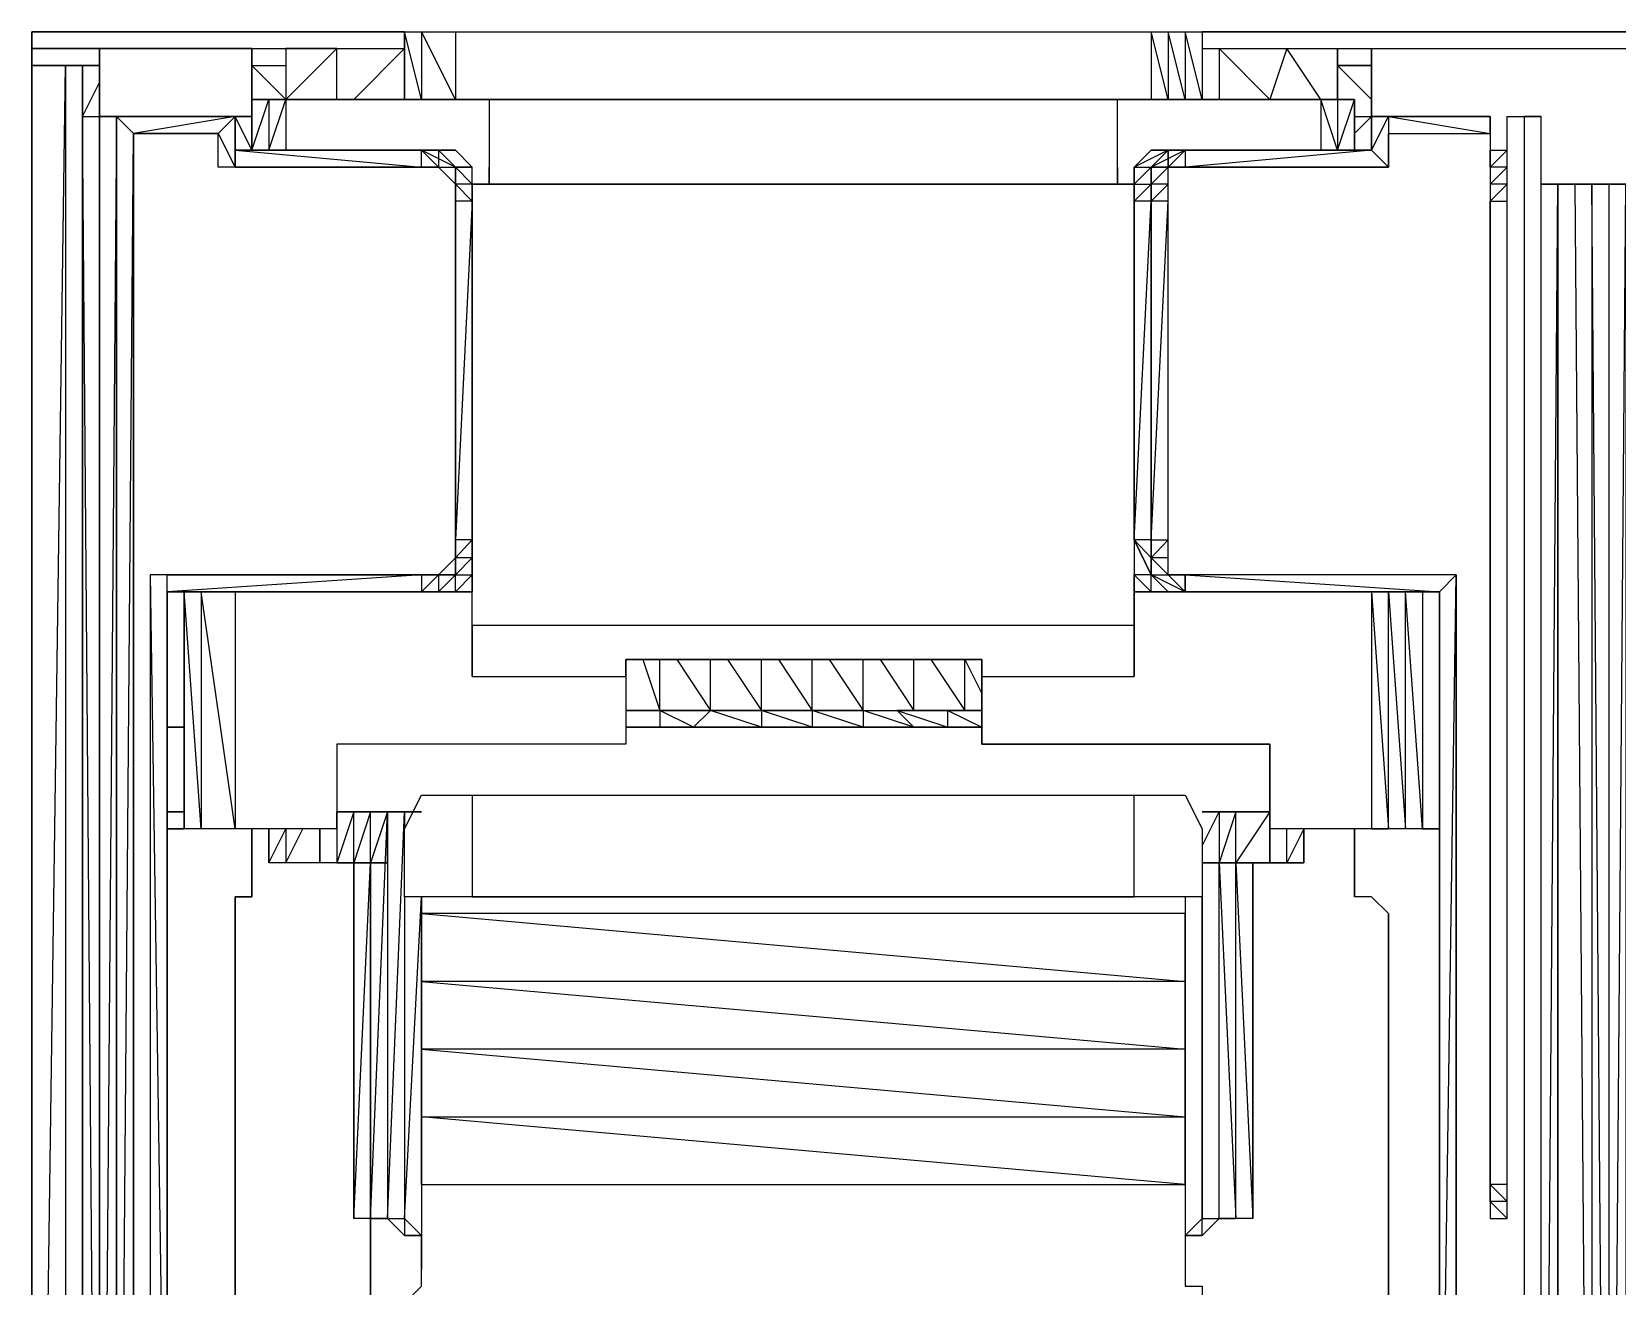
# Model space of a CAD drawing. Extents: x 0 to 105, y 0 to 125.
# Drawn here: x 0 to 35.71, y 96.67 to 124.94 of the extents above; entities that cross this region are included whole.
import ezdxf

# ---------------------------------------------------------------- set-up
doc = ezdxf.new("R2010")
doc.units = 0

# ---------------------------------------------------------------- blocks, each defined once
blk = doc.blocks.new('cvs-03')
at = {"extrusion": (0, -2e-16, -1), "flags": 128}
for points in [[(24324.496, 27537.051), (24324.877, 27537.051), (24325.259, 27537.051), (24325.259, 27482.787), (24326.022, 27482.787), (24325.259, 27537.051), (24326.022, 27537.051), (24326.022, 27482.787), (24326.022, 27537.051), (24326.022, 27537.433), (24326.022, 27537.814), (24317.626, 27537.814), (24326.022, 27537.814), (24326.022, 27537.433), (24324.496, 27537.433), (24326.022, 27537.433), (24326.022, 27537.051), (24325.259, 27537.051), (24324.877, 27537.051)], [(24317.626, 27537.814), (24317.626, 27536.288), (24317.626, 27537.814)], [(24317.626, 27537.814), (24317.244, 27537.814), (24317.244, 27536.288), (24317.626, 27537.814)], [(24316.481, 27537.814), (24316.481, 27536.288), (24317.244, 27537.814)], [(24300.81, 27537.814), (24300.428, 27537.814), (24300.428, 27536.288), (24300.81, 27537.814)], [(24300.428, 27537.814), (24300.046, 27537.814), (24300.046, 27536.288), (24300.428, 27537.814)], [(24299.665, 27537.814), (24299.665, 27536.288), (24300.046, 27537.814)], [(24282.49, 27537.814), (24299.665, 27537.814)], [(24321.061, 27537.433), (24324.496, 27537.433)], [(24324.496, 27535.906), (24324.496, 27537.433)], [(24321.061, 27536.288), (24321.061, 27537.433)], [(24320.297, 27536.288), (24319.152, 27537.433), (24320.297, 27537.433)], [(24298.138, 27536.288), (24299.283, 27537.433), (24297.756, 27537.433)], [(24324.877, 27535.906), (24324.877, 27537.051), (24324.877, 27535.906)], [(24320.297, 27536.288), (24321.061, 27537.051), (24320.297, 27537.051)], [(24321.061, 27535.143), (24321.061, 27536.288)], [(24320.679, 27536.288), (24320.679, 27535.143), (24321.061, 27535.143)], [(24320.297, 27536.288), (24320.297, 27535.143), (24321.061, 27535.143), (24320.679, 27535.143), (24320.297, 27535.143), (24317.244, 27535.143), (24320.297, 27535.143), (24320.679, 27535.143)], [(24296.993, 27536.288), (24296.611, 27536.288), (24296.611, 27535.143), (24296.993, 27536.288)], [(24296.23, 27535.143), (24296.23, 27536.288)], [(24324.877, 27535.906), (24324.496, 27535.906), (24324.496, 27488.535), (24324.877, 27535.906)], [(24324.877, 27488.535), (24324.877, 27535.906)], [(24321.442, 27535.906), (24324.114, 27535.906), (24324.496, 27535.906)], [(24321.061, 27535.906), (24324.496, 27535.906)], [(24324.496, 27524.052), (24324.496, 27512.22), (24324.496, 27500.366), (24324.496, 27488.535), (24324.496, 27535.906)], [(24324.496, 27488.535), (24324.496, 27535.906), (24324.496, 27500.366)], [(24324.496, 27500.366), (24324.496, 27535.906), (24324.496, 27512.22)], [(24324.496, 27535.906), (24324.496, 27524.052), (24324.496, 27512.22)], [(24324.496, 27535.906), (24324.496, 27488.535)], [(24324.496, 27488.535), (24324.496, 27535.906)], [(24321.442, 27535.906), (24324.114, 27535.906)], [(24321.442, 27535.906), (24324.114, 27535.906)], [(24321.442, 27535.906), (24323.732, 27535.524), (24324.114, 27535.906), (24324.114, 27488.535), (24323.732, 27535.524), (24321.824, 27535.524)], [(24321.442, 27534.761), (24321.442, 27535.143), (24321.442, 27535.906)], [(24321.442, 27535.143), (24321.442, 27535.906)], [(24321.442, 27535.143), (24321.442, 27535.906)], [(24321.442, 27535.143), (24321.061, 27535.143), (24321.442, 27535.906)], [(24321.061, 27535.143), (24321.061, 27535.906)], [(24295.848, 27535.143), (24295.848, 27535.906)], [(24295.848, 27535.906), (24295.848, 27535.143)], [(24295.848, 27535.906), (24293.176, 27535.906), (24295.848, 27535.906), (24293.176, 27535.906)], [(24293.176, 27535.906), (24295.466, 27535.906), (24293.176, 27535.524), (24293.176, 27535.906)], [(24321.442, 27535.143), (24317.244, 27534.761), (24317.244, 27535.143)], [(24321.442, 27535.143), (24317.244, 27535.143)], [(24316.862, 27535.143), (24317.244, 27535.143)], [(24316.862, 27535.143), (24316.862, 27534.761), (24317.244, 27535.143), (24316.862, 27535.143), (24316.481, 27534.761), (24317.244, 27535.143)], [(24316.481, 27535.143), (24317.244, 27535.143), (24316.481, 27535.143)], [(24316.481, 27534.761), (24316.862, 27535.143)], [(24300.81, 27534.761), (24300.428, 27535.143), (24300.046, 27535.143), (24300.428, 27535.143), (24300.81, 27535.143), (24300.428, 27535.143), (24301.191, 27534.761), (24301.191, 27534.379), (24300.81, 27534.379)], [(24295.848, 27535.143), (24300.046, 27535.143), (24295.848, 27535.143), (24300.046, 27535.143)], [(24295.848, 27535.143), (24300.046, 27534.761), (24295.466, 27534.761), (24295.848, 27535.143)], [(24293.176, 27535.143), (24292.795, 27535.143), (24293.176, 27534.761)], [(24316.481, 27534.761), (24316.481, 27534.379), (24316.481, 27534.761)], [(24316.099, 27534.379), (24316.481, 27534.761)], [(24316.481, 27534.761), (24316.099, 27534.761)], [(24300.81, 27533.998), (24300.81, 27534.379), (24300.81, 27534.761), (24300.81, 27533.998)], [(24300.81, 27534.761), (24300.81, 27534.379), (24300.428, 27534.761)], [(24300.81, 27534.379), (24300.81, 27534.761), (24300.428, 27534.761)], [(24300.428, 27534.761), (24300.046, 27534.761)], [(24295.466, 27534.761), (24300.046, 27534.761)], [(24293.176, 27534.761), (24293.176, 27534.379), (24292.795, 27534.761)], [(24316.481, 27533.998), (24316.481, 27534.379)], [(24316.481, 27534.379), (24316.099, 27533.998), (24316.099, 27534.379)], [(24301.191, 27534.379), (24316.099, 27534.379)], [(24301.191, 27534.379), (24316.099, 27534.379)], [(24301.191, 27534.379), (24316.099, 27534.379), (24301.573, 27534.379)], [(24301.573, 27534.379), (24316.099, 27534.379), (24315.717, 27534.379)], [(24315.717, 27534.379), (24301.573, 27534.379)], [(24301.573, 27534.379), (24315.717, 27534.379)], [(24301.191, 27533.998), (24300.81, 27534.379), (24300.81, 27533.998), (24301.191, 27533.998)], [(24300.81, 27534.379), (24301.191, 27533.998)], [(24301.191, 27534.379), (24301.191, 27533.998)], [(24293.176, 27534.379), (24293.176, 27533.998), (24292.795, 27534.379)], [(24292.031, 27534.379), (24289.741, 27534.379)], [(24292.031, 27486.604), (24291.65, 27534.379), (24291.65, 27486.604)], [(24290.886, 27486.604), (24290.505, 27486.604), (24290.886, 27534.379)], [(24316.481, 27526.364), (24316.481, 27533.998)], [(24300.81, 27526.364), (24300.81, 27525.96), (24300.81, 27525.579), (24301.191, 27526.364), (24300.81, 27525.96), (24300.81, 27526.364), (24301.191, 27526.364), (24300.81, 27533.998)], [(24301.191, 27533.234), (24301.191, 27533.998)], [(24300.81, 27533.998), (24300.81, 27526.364), (24300.428, 27533.998)], [(24301.191, 27533.234), (24301.191, 27531.326), (24301.191, 27533.234)], [(24316.481, 27526.364), (24316.481, 27525.96), (24316.481, 27526.364)], [(24316.099, 27525.96), (24316.099, 27526.364)], [(24317.244, 27525.579), (24322.969, 27525.197), (24322.969, 27525.579)], [(24316.862, 27525.579), (24317.244, 27525.579), (24316.862, 27525.579)], [(24316.862, 27525.197), (24316.481, 27525.197), (24317.244, 27525.197), (24316.862, 27525.579), (24316.862, 27525.197), (24317.244, 27525.197)], [(24316.481, 27525.579), (24316.862, 27525.579), (24316.481, 27525.579)], [(24316.099, 27525.579), (24316.481, 27525.197), (24316.099, 27525.579)], [(24316.099, 27525.579), (24316.099, 27525.197), (24316.481, 27525.197), (24316.099, 27525.197)], [(24301.191, 27525.197), (24300.81, 27525.197), (24301.191, 27525.579), (24300.81, 27525.197), (24300.428, 27525.197)], [(24301.191, 27525.197), (24301.191, 27525.579)], [(24300.81, 27525.579), (24300.428, 27525.197)], [(24293.94, 27525.579), (24300.046, 27525.579), (24294.321, 27525.197), (24293.94, 27525.579)], [(24300.046, 27525.197), (24300.046, 27525.579)], [(24293.94, 27525.579), (24293.94, 27499.603), (24293.94, 27525.579)], [(24317.244, 27525.197), (24322.969, 27525.197)], [(24322.969, 27525.197), (24322.206, 27525.197)], [(24322.969, 27499.985), (24322.969, 27525.197)], [(24322.969, 27499.985), (24322.969, 27525.197)], [(24322.969, 27499.985), (24322.587, 27499.985), (24322.587, 27499.603), (24322.969, 27499.985), (24322.969, 27525.197)], [(24322.969, 27525.197), (24322.969, 27522.144)], [(24322.587, 27525.197), (24322.587, 27519.854), (24322.587, 27525.197)], [(24316.481, 27525.197), (24317.244, 27525.197), (24316.481, 27525.197), (24316.862, 27525.197)], [(24300.428, 27525.197), (24300.046, 27525.197)], [(24300.046, 27525.197), (24294.321, 27525.197)], [(24295.466, 27519.854), (24295.466, 27525.197), (24295.848, 27525.197)], [(24295.085, 27525.197), (24294.321, 27525.197)], [(24294.321, 27525.197), (24294.321, 27499.985), (24294.321, 27525.197)], [(24294.321, 27525.197), (24294.321, 27499.985), (24294.321, 27525.197)], [(24294.321, 27499.985), (24294.321, 27525.197), (24294.321, 27499.985)], [(24310.733, 27522.525), (24309.588, 27522.525), (24309.588, 27522.144)], [(24309.588, 27522.525), (24308.443, 27522.525), (24308.443, 27522.144)], [(24308.443, 27522.525), (24307.298, 27522.525), (24307.298, 27522.144)], [(24307.298, 27522.525), (24306.535, 27522.525), (24306.153, 27522.144)], [(24306.535, 27522.525), (24305.39, 27522.144), (24305.39, 27522.525), (24306.153, 27522.525), (24305.008, 27522.525), (24305.39, 27522.525)], [(24322.969, 27522.144), (24322.587, 27522.144), (24322.969, 27522.144)], [(24312.26, 27522.144), (24312.641, 27522.144), (24311.878, 27522.144)], [(24309.97, 27522.144), (24311.115, 27522.144), (24309.588, 27522.144)], [(24308.825, 27522.144), (24309.588, 27522.144), (24308.443, 27522.144)], [(24308.443, 27522.144), (24307.298, 27522.144), (24307.68, 27522.144)], [(24307.298, 27522.144), (24306.153, 27522.144), (24306.535, 27522.144)], [(24306.153, 27522.144), (24305.39, 27522.144), (24305.771, 27522.144)], [(24316.099, 27518.327), (24317.626, 27518.327), (24317.626, 27519.854), (24317.244, 27520.617), (24316.099, 27520.617)], [(24316.099, 27518.327), (24301.191, 27518.327), (24301.191, 27520.617), (24300.046, 27520.617), (24299.665, 27519.854), (24299.665, 27518.327), (24301.191, 27518.327)], [(24322.969, 27520.235), (24322.969, 27519.854)], [(24322.969, 27520.235), (24322.587, 27520.235)], [(24319.152, 27519.09), (24318.771, 27519.09), (24318.771, 27520.235)], [(24319.152, 27520.235), (24317.244, 27520.235)], [(24318.771, 27519.09), (24318.389, 27519.09), (24318.389, 27520.235)], [(24318.389, 27519.09), (24318.007, 27519.09), (24318.007, 27520.235)], [(24317.626, 27520.235), (24317.626, 27519.854)], [(24299.665, 27520.235), (24298.138, 27520.235)], [(24299.283, 27519.09), (24298.901, 27519.09), (24298.901, 27520.235)], [(24298.901, 27519.09), (24298.138, 27519.09), (24298.138, 27520.235)], [(24321.442, 27503.801), (24321.442, 27517.564), (24321.442, 27517.945), (24321.442, 27518.327), (24321.061, 27518.327), (24321.061, 27519.854), (24321.061, 27518.327), (24321.442, 27518.327), (24321.442, 27517.945), (24321.442, 27517.564)], [(24320.679, 27519.09), (24320.679, 27519.854), (24320.679, 27519.09)], [(24320.679, 27519.854), (24320.679, 27519.09), (24320.297, 27519.854), (24320.297, 27519.09), (24320.679, 27519.09)], [(24297.756, 27519.09), (24297.375, 27519.09), (24297.375, 27519.854)], [(24297.375, 27519.09), (24297.375, 27519.854)], [(24296.23, 27519.854), (24296.23, 27518.327)], [(24318.771, 27511.075), (24318.389, 27519.09), (24318.389, 27511.075)], [(24318.771, 27519.09), (24318.771, 27511.075)], [(24318.389, 27511.075), (24318.389, 27519.09), (24318.389, 27511.075)], [(24318.389, 27511.075), (24318.389, 27519.09), (24318.389, 27511.075)], [(24299.665, 27519.09), (24299.283, 27519.09)], [(24298.52, 27511.075), (24298.52, 27519.09)], [(24298.52, 27511.075), (24298.52, 27519.09), (24298.52, 27511.075)], [(24321.442, 27517.945), (24321.442, 27503.038)], [(24300.046, 27516.419), (24300.046, 27514.892), (24300.046, 27513.365), (24300.046, 27511.839), (24300.046, 27517.945)], [(24295.466, 27517.945), (24295.466, 27517.564)], [(24317.244, 27514.892), (24317.244, 27513.365), (24300.046, 27513.365), (24300.046, 27511.839), (24317.244, 27513.365), (24317.244, 27511.839), (24317.244, 27513.365)], [(24292.795, 27511.075), (24293.176, 27511.457), (24293.176, 27511.839), (24292.795, 27511.457), (24293.176, 27511.457), (24293.176, 27511.075)], [(24318.389, 27509.167), (24318.389, 27511.075), (24318.389, 27509.167)], [(24317.626, 27511.075), (24317.626, 27510.694), (24318.007, 27511.075), (24318.389, 27511.075)], [(24299.665, 27510.694), (24299.665, 27511.075), (24299.283, 27511.075), (24298.901, 27511.075), (24299.283, 27511.075)], [(24317.244, 27510.694), (24317.626, 27510.694), (24317.244, 27510.694)], [(24300.046, 27510.694), (24299.665, 27510.694)]]:
    blk.add_lwpolyline(points, close=True, dxfattribs=at)
for points in [[(24319.152, 27536.288), (24319.152, 27537.433), (24317.626, 27537.433), (24317.626, 27536.288), (24317.626, 27537.814), (24317.244, 27537.814), (24316.481, 27537.814), (24300.81, 27537.814), (24300.428, 27537.814), (24300.046, 27537.814), (24299.665, 27537.814), (24299.665, 27536.288)], [(24317.626, 27536.288), (24317.626, 27537.814)], [(24316.481, 27537.814), (24300.81, 27537.814), (24300.81, 27536.288)], [(24321.061, 27537.433), (24320.297, 27537.433), (24319.152, 27537.433), (24317.626, 27537.433)], [(24321.061, 27537.433), (24320.297, 27537.433), (24320.297, 27537.051)], [(24317.626, 27537.433), (24318.771, 27536.288)], [(24295.848, 27537.433), (24295.848, 27535.906), (24295.848, 27535.143), (24300.046, 27535.143), (24295.848, 27535.143), (24295.848, 27535.906), (24295.848, 27537.433), (24285.925, 27537.433)], [(24299.665, 27537.433), (24299.283, 27537.433), (24297.756, 27537.433), (24296.611, 27537.433), (24295.848, 27537.433)], [(24299.665, 27537.433), (24299.283, 27537.433), (24299.283, 27536.288)], [(24296.993, 27536.288), (24297.756, 27537.433), (24296.611, 27537.433), (24296.611, 27536.288), (24296.611, 27537.051), (24295.848, 27537.051), (24296.611, 27537.051), (24296.611, 27537.433), (24295.848, 27537.433), (24285.925, 27537.433), (24285.161, 27537.433), (24285.161, 27537.051)], [(24321.061, 27537.051), (24320.297, 27537.051)], [(24296.23, 27536.288), (24296.23, 27535.143), (24296.611, 27535.143), (24296.23, 27536.288), (24296.611, 27536.288), (24296.993, 27536.288), (24301.573, 27536.288), (24315.717, 27536.288), (24320.297, 27536.288), (24320.679, 27536.288), (24321.061, 27536.288), (24321.061, 27537.051)], [(24296.611, 27537.051), (24295.848, 27536.288)], [(24324.877, 27488.535), (24324.877, 27482.787), (24324.877, 27488.535), (24324.877, 27535.906), (24324.496, 27536.669)], [(24299.665, 27536.669), (24299.665, 27536.288)], [(24321.061, 27535.143), (24321.061, 27536.288), (24320.679, 27536.288), (24320.297, 27536.288), (24315.717, 27536.288), (24301.573, 27536.288)], [(24315.717, 27536.288), (24315.717, 27534.379), (24315.717, 27534.761)], [(24301.573, 27534.761), (24301.573, 27534.379), (24301.573, 27536.288), (24296.993, 27536.288), (24296.993, 27535.143), (24296.611, 27535.143)], [(24296.611, 27536.288), (24296.23, 27536.288), (24296.23, 27535.143), (24296.611, 27535.143), (24296.993, 27535.143), (24300.428, 27535.143), (24300.81, 27535.143), (24301.191, 27534.761), (24301.191, 27534.379), (24301.191, 27524.434), (24301.191, 27523.289), (24301.191, 27525.579), (24301.191, 27523.289)], [(24324.877, 27535.906), (24324.496, 27535.906)], [(24323.351, 27486.604), (24322.969, 27486.604), (24323.351, 27488.535), (24323.732, 27488.535), (24324.114, 27488.535), (24324.496, 27488.535), (24324.877, 27488.535), (24324.496, 27488.535), (24324.496, 27535.906)], [(24324.114, 27535.906), (24324.496, 27488.535)], [(24324.496, 27488.535), (24324.114, 27488.535), (24324.114, 27535.906)], [(24321.061, 27535.906), (24321.442, 27535.906)], [(24303.481, 27486.604), (24292.413, 27486.604), (24292.031, 27486.604), (24292.031, 27534.379), (24292.031, 27535.906), (24292.413, 27535.906), (24292.413, 27486.604)], [(24296.23, 27535.906), (24295.848, 27535.906), (24293.176, 27535.906), (24293.176, 27535.524), (24293.176, 27511.075), (24292.795, 27511.075), (24292.795, 27535.906), (24292.413, 27535.906)], [(24295.848, 27535.906), (24296.23, 27535.524)], [(24296.23, 27535.906), (24295.848, 27535.906), (24295.848, 27535.143)], [(24295.848, 27535.143), (24295.848, 27535.906)], [(24295.848, 27535.906), (24295.848, 27535.143), (24295.466, 27535.906), (24295.466, 27534.761)], [(24295.848, 27535.906), (24295.466, 27535.906), (24295.466, 27535.524), (24295.466, 27534.761), (24295.466, 27535.524), (24293.176, 27535.524), (24293.176, 27511.075), (24292.795, 27511.075), (24292.795, 27535.906), (24292.413, 27535.906), (24292.031, 27535.906)], [(24295.848, 27535.906), (24293.176, 27535.906), (24293.176, 27535.143)], [(24323.732, 27488.535), (24323.732, 27535.524), (24323.732, 27488.535), (24324.114, 27488.535)], [(24316.099, 27534.761), (24316.481, 27534.761), (24316.099, 27534.379), (24316.099, 27533.998), (24316.481, 27526.364), (24316.481, 27533.998), (24316.481, 27534.379), (24316.862, 27534.761), (24317.244, 27534.761), (24321.824, 27534.761), (24321.824, 27535.524), (24323.732, 27535.524)], [(24321.824, 27535.524), (24321.442, 27534.761), (24321.824, 27534.761)], [(24317.244, 27534.761), (24321.442, 27534.761), (24317.244, 27534.761), (24316.862, 27534.761), (24316.481, 27534.761), (24316.862, 27535.143)], [(24321.061, 27535.143), (24317.244, 27535.143)], [(24317.244, 27535.143), (24321.061, 27535.143)], [(24317.244, 27535.143), (24316.862, 27535.143)], [(24317.244, 27535.143), (24316.862, 27535.143), (24316.481, 27535.143), (24316.862, 27535.143)], [(24316.099, 27524.434), (24316.099, 27534.379), (24316.099, 27534.761), (24316.481, 27535.143), (24317.244, 27535.143), (24316.481, 27535.143)], [(24316.862, 27535.143), (24316.481, 27534.761), (24316.099, 27534.379), (24316.099, 27533.998), (24316.099, 27526.364)], [(24296.993, 27535.143), (24300.428, 27535.143), (24300.81, 27535.143), (24301.191, 27534.761), (24300.81, 27534.761), (24301.191, 27534.379), (24301.191, 27534.761), (24300.81, 27535.143), (24300.428, 27535.143), (24300.046, 27535.143), (24300.81, 27534.761), (24300.428, 27534.761), (24300.428, 27535.143), (24300.046, 27535.143), (24300.428, 27535.143), (24300.428, 27534.761), (24300.81, 27534.761), (24300.81, 27534.379)], [(24300.428, 27533.998), (24300.428, 27534.379), (24300.428, 27534.761), (24300.046, 27535.143), (24300.046, 27534.761)], [(24299.665, 27535.143), (24300.046, 27535.143)], [(24298.901, 27535.143), (24298.52, 27535.143)], [(24296.23, 27535.143), (24297.375, 27535.143)], [(24293.176, 27535.143), (24292.795, 27535.143)], [(24316.481, 27534.761), (24316.481, 27534.379)], [(24300.046, 27534.761), (24300.428, 27534.761), (24300.81, 27534.379)], [(24316.099, 27534.379), (24316.099, 27533.998), (24316.481, 27533.998)], [(24316.099, 27523.289), (24316.099, 27524.434), (24316.099, 27534.379)], [(24316.099, 27534.379), (24301.191, 27534.379)], [(24316.099, 27534.379), (24301.191, 27534.379), (24301.191, 27524.434), (24316.099, 27524.434), (24316.099, 27523.289), (24312.641, 27523.289), (24312.641, 27523.67), (24304.626, 27523.67), (24304.626, 27523.289), (24301.191, 27523.289), (24301.191, 27524.434)], [(24301.191, 27526.746), (24301.191, 27526.364), (24301.191, 27527.128), (24301.191, 27526.364), (24301.191, 27533.998), (24300.81, 27534.379)], [(24300.81, 27534.379), (24301.191, 27533.998)], [(24293.94, 27525.579), (24300.046, 27525.579), (24300.428, 27525.579), (24300.428, 27525.96), (24300.81, 27525.96), (24300.428, 27525.579), (24300.046, 27525.197), (24300.81, 27525.579), (24300.428, 27525.579), (24300.428, 27525.96), (24300.428, 27526.364), (24300.428, 27533.998), (24300.81, 27533.998), (24300.428, 27534.379), (24300.81, 27534.379)], [(24291.268, 27534.379), (24290.886, 27486.604), (24291.65, 27486.604), (24291.65, 27534.379), (24291.65, 27486.604), (24290.886, 27467.139), (24290.886, 27486.604), (24291.65, 27486.604), (24292.031, 27486.604), (24292.031, 27465.971), (24292.031, 27465.59), (24292.031, 27465.208), (24291.65, 27465.208), (24291.65, 27486.604), (24292.031, 27473.245)], [(24290.505, 27534.379), (24290.505, 27486.604), (24290.123, 27534.379), (24290.123, 27486.604), (24290.505, 27486.604)], [(24300.81, 27526.364), (24300.81, 27533.998), (24301.191, 27533.998), (24301.191, 27526.364), (24301.191, 27525.579)], [(24301.191, 27533.616), (24301.191, 27533.998)], [(24292.795, 27511.839), (24293.176, 27511.839), (24293.176, 27533.998), (24292.795, 27533.998)], [(24301.191, 27533.234), (24301.191, 27532.089)], [(24301.191, 27528.654), (24301.191, 27527.128), (24301.191, 27531.326), (24301.191, 27527.128)], [(24316.099, 27526.364), (24316.099, 27525.579), (24316.099, 27525.96), (24316.481, 27525.579), (24316.099, 27525.96), (24316.481, 27525.96), (24316.099, 27526.364), (24316.481, 27526.364), (24316.481, 27525.96), (24316.862, 27525.579), (24317.244, 27525.579), (24323.351, 27525.579), (24323.351, 27499.603)], [(24316.099, 27525.96), (24316.099, 27525.579), (24316.099, 27526.364), (24316.099, 27525.579), (24316.481, 27525.197)], [(24300.81, 27525.197), (24300.81, 27525.579), (24301.191, 27526.364), (24300.81, 27525.579), (24301.191, 27525.579)], [(24300.81, 27525.579), (24301.191, 27526.364), (24300.81, 27525.579), (24300.428, 27525.197)], [(24300.81, 27526.364), (24300.428, 27526.364), (24300.81, 27525.96)], [(24294.321, 27525.197), (24300.046, 27525.197), (24300.428, 27525.197), (24300.81, 27525.579), (24300.81, 27525.96), (24300.81, 27526.364)], [(24316.862, 27525.579), (24316.481, 27525.579), (24316.481, 27525.96), (24316.481, 27525.579), (24316.099, 27525.579), (24316.481, 27525.197), (24316.481, 27525.579), (24316.862, 27525.197)], [(24317.244, 27525.579), (24322.969, 27525.579), (24323.351, 27525.579), (24322.969, 27499.985), (24322.969, 27525.197), (24322.969, 27499.985), (24322.969, 27525.579)], [(24317.244, 27525.579), (24317.244, 27525.197), (24322.969, 27525.197)], [(24316.099, 27525.579), (24316.481, 27525.197)], [(24316.481, 27525.197), (24316.099, 27525.579), (24316.099, 27525.197)], [(24300.046, 27525.579), (24300.428, 27525.579), (24300.046, 27525.579), (24300.046, 27525.197), (24300.428, 27525.197), (24300.81, 27525.197), (24300.046, 27525.197)], [(24294.321, 27525.197), (24294.321, 27499.985), (24293.94, 27525.579), (24293.94, 27499.985)], [(24322.969, 27525.197), (24317.244, 27525.197)], [(24322.969, 27525.197), (24322.969, 27499.985), (24322.206, 27499.985), (24322.969, 27499.985), (24322.969, 27519.854)], [(24321.442, 27525.197), (24321.442, 27519.854), (24322.206, 27525.197), (24321.442, 27525.197), (24316.481, 27525.197), (24321.442, 27525.197), (24322.206, 27525.197), (24322.206, 27519.854), (24322.587, 27525.197), (24322.587, 27519.854), (24322.969, 27519.854)], [(24319.152, 27520.235), (24319.152, 27519.854), (24321.442, 27519.854), (24322.206, 27519.854), (24322.587, 27519.854), (24322.587, 27525.197)], [(24316.481, 27525.197), (24316.099, 27525.197)], [(24294.703, 27519.854), (24295.085, 27519.854), (24295.085, 27525.197), (24295.466, 27525.197), (24295.848, 27525.197), (24301.191, 27525.197), (24295.848, 27525.197), (24295.848, 27519.854), (24298.138, 27519.854)], [(24294.703, 27525.197), (24294.703, 27519.854), (24295.085, 27525.197), (24295.466, 27525.197), (24295.085, 27519.854), (24295.466, 27519.854)], [(24312.641, 27523.67), (24312.641, 27523.289), (24312.641, 27521.762), (24319.152, 27521.762), (24319.152, 27519.854), (24319.152, 27520.235)], [(24304.626, 27523.289), (24304.626, 27521.762), (24298.138, 27521.762), (24298.138, 27519.854), (24298.138, 27521.762), (24304.626, 27521.762), (24304.626, 27523.289), (24304.626, 27523.67), (24312.641, 27523.67), (24312.641, 27522.525), (24311.878, 27522.525), (24312.641, 27522.525), (24311.878, 27522.525), (24311.878, 27522.144), (24312.641, 27522.144), (24304.626, 27522.144), (24305.39, 27522.144), (24304.626, 27522.144), (24312.641, 27522.144)], [(24312.26, 27523.67), (24311.878, 27522.525), (24311.878, 27523.67)], [(24311.496, 27523.67), (24310.733, 27522.525), (24310.733, 27523.67)], [(24310.351, 27523.67), (24309.588, 27522.525), (24309.588, 27523.67)], [(24309.206, 27523.67), (24308.443, 27522.525), (24308.443, 27523.67)], [(24308.061, 27523.67), (24307.298, 27522.525), (24307.298, 27523.67)], [(24306.916, 27523.67), (24306.153, 27522.525), (24306.153, 27523.67)], [(24305.771, 27523.67), (24305.008, 27522.525), (24305.008, 27523.67), (24304.626, 27522.907)], [(24312.641, 27523.289), (24312.641, 27521.762), (24319.152, 27521.762), (24319.152, 27519.854), (24321.442, 27519.854), (24322.206, 27519.854), (24322.587, 27519.854)], [(24311.878, 27522.144), (24311.115, 27522.144), (24311.878, 27522.525), (24310.733, 27522.525), (24311.115, 27522.144)], [(24310.733, 27522.525), (24311.878, 27522.525)], [(24309.588, 27522.525), (24310.733, 27522.525)], [(24308.443, 27522.525), (24309.588, 27522.525)], [(24307.298, 27522.525), (24308.443, 27522.525)], [(24307.298, 27522.525), (24306.153, 27522.525), (24306.535, 27522.525)], [(24304.626, 27522.525), (24305.008, 27522.525), (24304.626, 27522.525), (24305.39, 27522.525), (24304.626, 27522.144)], [(24317.626, 27519.854), (24317.244, 27520.617), (24316.099, 27520.617), (24301.191, 27520.617), (24300.046, 27520.617), (24299.665, 27519.854), (24299.665, 27518.327), (24301.191, 27518.327)], [(24316.099, 27520.617), (24301.191, 27520.617)], [(24318.007, 27520.235), (24318.007, 27519.09), (24318.389, 27519.09), (24318.771, 27519.09), (24319.152, 27519.09), (24319.534, 27519.09), (24320.297, 27519.09), (24320.679, 27519.09)], [(24319.152, 27520.235), (24319.152, 27519.09), (24319.534, 27519.09), (24319.534, 27519.854), (24319.534, 27519.09), (24320.297, 27519.09), (24319.916, 27519.854)], [(24318.389, 27511.075), (24318.007, 27520.235), (24318.007, 27511.075), (24317.626, 27511.075), (24317.244, 27510.694), (24317.626, 27510.694)], [(24318.007, 27511.075), (24317.626, 27520.235)], [(24299.665, 27519.472), (24299.283, 27520.235), (24299.283, 27519.09)], [(24323.351, 27499.603), (24322.969, 27499.985), (24322.969, 27519.854), (24322.587, 27519.854)], [(24316.099, 27518.327), (24317.626, 27518.327), (24317.626, 27519.854)], [(24297.375, 27519.854), (24297.375, 27519.09), (24297.756, 27519.09), (24298.138, 27519.09), (24298.901, 27519.09), (24299.283, 27519.09)], [(24295.848, 27519.854), (24298.138, 27519.854), (24298.138, 27519.09), (24297.756, 27519.09), (24297.756, 27519.854)], [(24294.321, 27519.854), (24294.703, 27519.854), (24295.085, 27519.854), (24295.466, 27519.854), (24295.848, 27519.854), (24295.466, 27519.854)], [(24294.703, 27519.854), (24294.321, 27519.854)], [(24299.283, 27511.075), (24299.283, 27519.09), (24298.901, 27511.075), (24298.901, 27519.09), (24298.52, 27511.075), (24298.52, 27519.09)], [(24317.626, 27518.327), (24317.626, 27511.075), (24317.244, 27518.327), (24317.244, 27510.694), (24317.244, 27509.93)], [(24299.665, 27511.075), (24299.665, 27518.327), (24299.665, 27511.075), (24300.046, 27510.694), (24300.046, 27509.93), (24300.046, 27509.549), (24299.665, 27509.549), (24299.665, 27509.167), (24298.52, 27509.167), (24298.52, 27502.275), (24300.046, 27502.275), (24300.428, 27502.275), (24300.428, 27501.893), (24300.428, 27501.13), (24300.428, 27497.313), (24300.428, 27496.55), (24300.428, 27496.168), (24300.046, 27496.168), (24298.52, 27496.168), (24298.52, 27489.298)], [(24300.046, 27518.327), (24300.046, 27510.694), (24300.046, 27509.93)], [(24295.466, 27517.945), (24295.848, 27518.327), (24296.23, 27518.327)], [(24295.466, 27517.945), (24295.848, 27518.327), (24296.23, 27518.327)], [(24317.244, 27511.839), (24300.046, 27511.839), (24300.046, 27517.945), (24317.244, 27517.945)], [(24317.244, 27514.892), (24300.046, 27513.365), (24300.046, 27514.892), (24317.244, 27514.892), (24317.244, 27516.419), (24300.046, 27514.892), (24300.046, 27516.419), (24317.244, 27516.419), (24317.244, 27517.945), (24300.046, 27516.419), (24300.046, 27517.945)], [(24317.244, 27514.892), (24317.244, 27516.419), (24317.244, 27517.945)], [(24321.442, 27503.801), (24321.442, 27517.564)], [(24297.756, 27489.298), (24296.993, 27489.298), (24296.611, 27489.68), (24296.23, 27490.061), (24296.23, 27490.825), (24296.23, 27502.656), (24295.848, 27503.038), (24295.466, 27503.42), (24295.466, 27503.801), (24295.466, 27517.564), (24295.466, 27503.801)], [(24298.52, 27511.075), (24298.901, 27511.075)], [(24316.481, 27501.13), (24316.481, 27501.893), (24316.862, 27502.275), (24318.771, 27502.275), (24318.771, 27509.167), (24317.626, 27509.167), (24317.244, 27509.549), (24317.244, 27509.93), (24317.244, 27510.694)]]:
    blk.add_lwpolyline(points, dxfattribs=at)

msp = doc.modelspace()

# ---------------------------------------------------------------- block references
msp.add_blockref('cvs-03', (24326.022, -27412.875))

doc.saveas('drawing.dxf')
